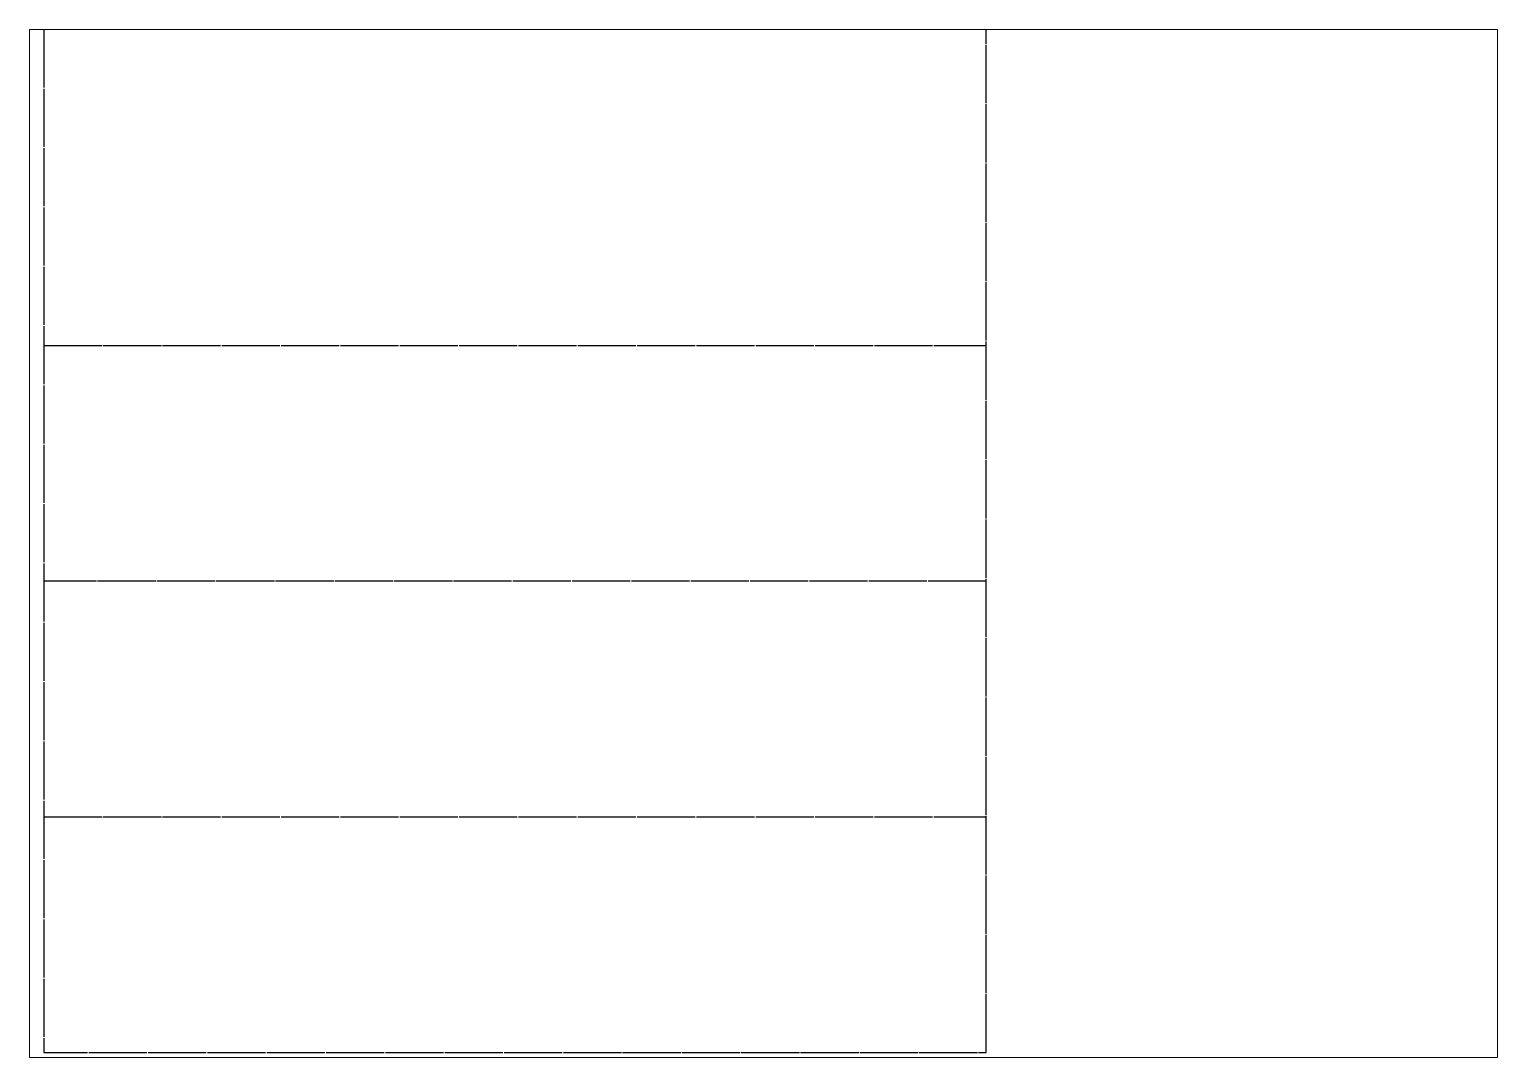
# Paper-space layout 'Présentation1' of a CAD drawing. Header units: metres. Extents: x 29 to 262, y 20 to 183.
# The model-space entities are those that its viewports show. They can reach past a viewport. Long polylines and large blocks are cut down to what shows.
import ezdxf

# ---------------------------------------------------------------- set-up
doc = ezdxf.new("R2010")
doc.units = ezdxf.units.M
doc.header["$LTSCALE"] = 2
doc.linetypes.add('Socle_Continu', pattern=[2.5, 2.5, 0])
doc.layers.get('0').update_dxf_attribs({"lineweight": 30})
doc.layers.add('EAUPL_SCT', color=5, linetype='Socle_Continu', lineweight=13, true_color=0x0000ff)

msp = doc.modelspace()

# ---------------------------------------------------------------- linework, layer by layer
at = {"layer": 'EAUPL_SCT', "linetype": 'Socle_Continu', "lineweight": -2, "flags": 128}
for points in [[(0, 550), (0, 0), (275, 0)], [(275, 0), (275, 550)], [(0, 206.25), (275, 206.25)], [(275, 137.5), (0, 137.5)], [(0, 68.75), (275, 68.75)]]:
    msp.add_lwpolyline(points, dxfattribs=at)

psp = doc.layouts.new('Présentation1')

# ---------------------------------------------------------------- viewports
at = {"layer": '0'}
psp.add_viewport(center=(145.35, 101.77), size=(232.56, 162.8309), view_center_point=(210, 148.5), view_height=299.995, dxfattribs=at)

doc.saveas('drawing.dxf')
